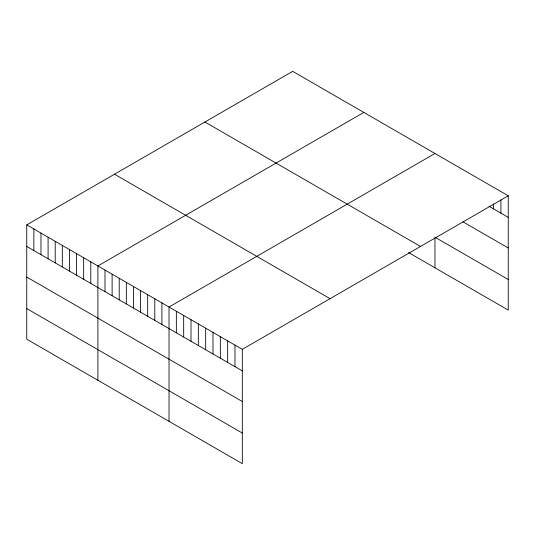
<?xml version="1.0" encoding="UTF-8"?>
<svg xmlns="http://www.w3.org/2000/svg" width="535" height="535" viewBox="0 0 535 535"><rect width="100%" height="100%" fill="white"/><g stroke="black" fill="none" stroke-linecap="round" stroke-linejoin="round"><path stroke-width="0.8" d="M26.75 224.881L242.315 349.335L242.315 463.658L26.75 339.203L26.75 224.881L292.685 71.342L508.25 195.797L508.25 310.119L408.64 252.607M363.82 112.417L97.885 265.948L97.885 380.271M434.955 153.485L169.027 307.023L169.027 421.339M242.315 349.335L508.25 195.797M488.93 206.209L508.25 217.364M462.942 221.818L508.25 247.972M434.955 237.199L508.25 279.511M204.925 122.013L420.49 246.468M114.51 174.216L330.075 298.67M26.75 246.448L242.315 370.902M26.75 277.056L242.315 401.511M26.75 308.588L242.315 433.049M500.92 199.863L500.92 213.131M493.591 203.929L493.591 208.904M434.955 237.961L434.955 267.808M234.985 345.102L234.985 366.669M227.656 340.875L227.656 362.436M220.326 336.642L220.326 358.209M212.997 332.409L212.997 353.976M205.667 328.176L205.667 349.743M198.338 323.949L198.338 345.51M191.008 319.716L191.008 341.283M183.679 315.483L183.679 337.05M176.349 311.25L176.349 332.817M161.911 302.91L161.911 324.477M154.796 298.804L154.796 320.371M147.68 294.698L147.68 316.265M140.571 290.592L140.571 312.159M133.456 286.486L133.456 308.053M126.34 282.38L126.34 303.947M119.225 278.274L119.225 299.834M112.116 274.167L112.116 295.728M105 270.055L105 291.622M90.776 261.842L90.776 283.41M83.661 257.736L83.661 279.303M76.545 253.63L76.545 275.197M69.43 249.524L69.43 271.084M62.321 245.418L62.321 266.978M55.205 241.305L55.205 262.872M48.09 237.199L48.09 258.766M40.974 233.093L40.974 254.66M33.865 228.987L33.865 250.554"/></g></svg>
